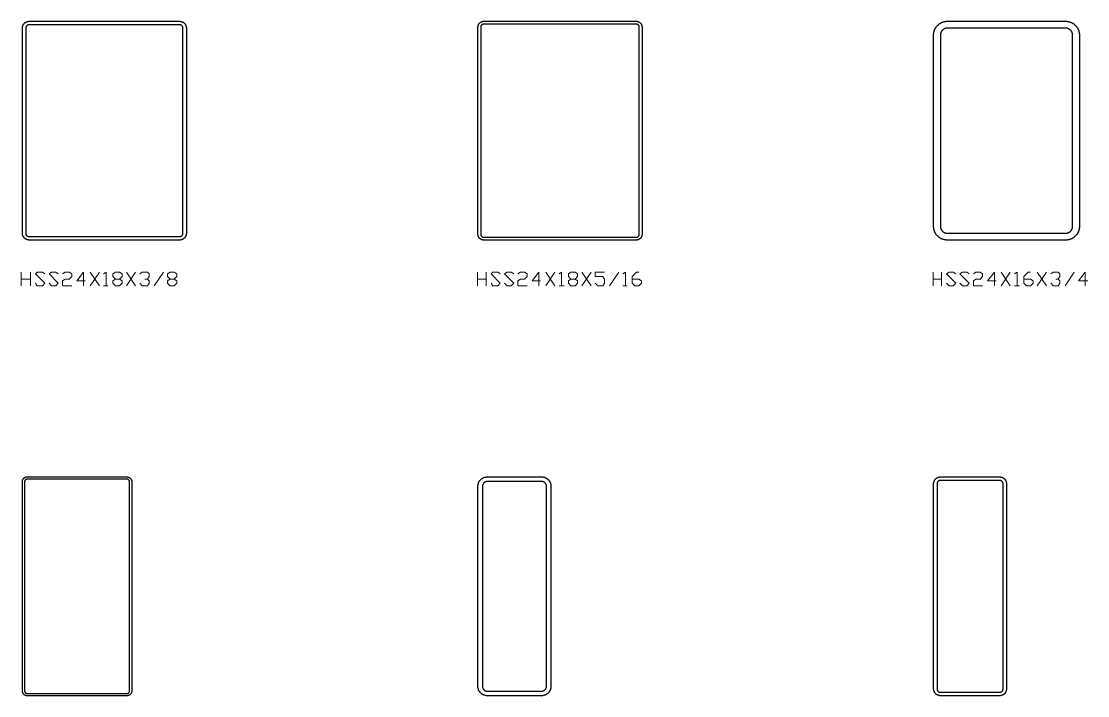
# Model space of a CAD drawing. Header units: inches. Extents: x 0 to 975, y -1305 to 34.
# Drawn here: x 849.9 to 966.9, y -50 to 24 of the extents above; entities that cross this region are included whole.
import ezdxf

# ---------------------------------------------------------------- set-up
doc = ezdxf.new("R2010")
doc.units = ezdxf.units.IN
doc.header["$MEASUREMENT"] = 0
doc.layers.add('AISC_STEEL', color=7, linetype='Continuous')

msp = doc.modelspace()

# ---------------------------------------------------------------- linework, layer by layer
at = {"color": 3, "lineweight": 0}
for p, q in [((849.88, -5.01), (849.88, -3.54)), ((849.88, -4.28), (850.9, -4.28)), ((850.9, -3.54), (850.9, -5.01)), ((857.45, -3.54), (858.46, -5.01)), ((857.45, -5.01), (858.46, -3.54)), ((861.41, -3.54), (862.43, -5.01)), ((861.41, -5.01), (862.43, -3.54)), ((864.45, -5.01), (865.47, -3.54)), ((899.96, -5.01), (899.96, -3.54)), ((899.96, -4.28), (900.88, -4.28)), ((900.88, -3.54), (900.88, -5.01)), ((907.43, -3.54), (908.44, -5.01)), ((907.43, -5.01), (908.44, -3.54)), ((911.39, -3.54), (912.41, -5.01)), ((911.39, -5.01), (912.41, -3.54)), ((914.44, -5.01), (915.45, -3.54)), ((949.94, -5.01), (949.94, -3.54)), ((949.94, -4.28), (950.86, -4.28)), ((950.86, -3.54), (950.86, -5.01)), ((957.41, -3.54), (958.42, -5.01)), ((957.41, -5.01), (958.42, -3.54)), ((961.37, -3.54), (962.39, -5.01)), ((961.37, -5.01), (962.39, -3.54)), ((964.42, -5.01), (965.43, -3.54)), ((858.92, -5.01), (859.38, -5.01)), ((908.9, -5.01), (909.46, -5.01)), ((915.91, -5.01), (916.37, -5.01)), ((958.88, -5.01), (959.44, -5.01))]:
    msp.add_line(p, q, dxfattribs=at)
for points in [[(851.45, -4.74), (851.64, -5.01), (852.19, -5.01), (852.47, -4.74), (851.45, -3.72), (851.64, -3.54), (852.19, -3.54), (852.47, -3.72)], [(852.93, -4.74), (853.2, -5.01), (853.67, -5.01), (853.94, -4.74), (852.93, -3.72), (853.2, -3.54), (853.67, -3.54), (853.94, -3.72)], [(854.4, -3.72), (854.68, -3.54), (855.14, -3.54), (855.42, -3.72), (855.42, -4), (855.14, -4.28), (854.68, -4.28), (854.4, -4.46), (854.4, -5.01), (855.42, -5.01)], [(856.89, -4.46), (855.97, -4.46), (856.71, -3.54), (856.71, -5.01)], [(858.92, -3.72), (859.2, -3.54), (859.2, -5.01)], [(860.67, -4.28), (860.95, -4.46), (860.95, -4.74), (860.67, -5.01), (860.21, -5.01), (859.94, -4.74), (859.94, -4.46), (860.21, -4.28), (860.67, -4.28), (860.95, -4), (860.95, -3.72), (860.67, -3.54), (860.21, -3.54), (859.94, -3.72), (859.94, -4), (860.21, -4.28)], [(862.89, -3.72), (863.16, -3.54), (863.72, -3.54), (863.9, -3.72), (863.9, -4), (863.72, -4.28), (863.44, -4.28)], [(863.72, -4.28), (863.9, -4.46), (863.9, -4.74), (863.72, -5.01), (863.16, -5.01), (862.89, -4.74)], [(866.67, -4.28), (866.94, -4.46), (866.94, -4.74), (866.67, -5.01), (866.21, -5.01), (865.93, -4.74), (865.93, -4.46), (866.21, -4.28), (866.67, -4.28), (866.94, -4), (866.94, -3.72), (866.67, -3.54), (866.21, -3.54), (865.93, -3.72), (865.93, -4), (866.21, -4.28)], [(901.43, -4.74), (901.62, -5.01), (902.17, -5.01), (902.45, -4.74), (901.43, -3.72), (901.62, -3.54), (902.17, -3.54), (902.45, -3.72)], [(902.91, -4.74), (903.19, -5.01), (903.65, -5.01), (903.92, -4.74), (902.91, -3.72), (903.19, -3.54), (903.65, -3.54), (903.92, -3.72)], [(904.38, -3.72), (904.66, -3.54), (905.12, -3.54), (905.4, -3.72), (905.4, -4), (905.12, -4.28), (904.66, -4.28), (904.38, -4.46), (904.38, -5.01), (905.4, -5.01)], [(906.87, -4.46), (905.95, -4.46), (906.69, -3.54), (906.69, -5.01)], [(908.9, -3.72), (909.18, -3.54), (909.18, -5.01)], [(910.66, -4.28), (910.93, -4.46), (910.93, -4.74), (910.66, -5.01), (910.19, -5.01), (909.92, -4.74), (909.92, -4.46), (910.19, -4.28), (910.66, -4.28), (910.93, -4), (910.93, -3.72), (910.66, -3.54), (910.19, -3.54), (909.92, -3.72), (909.92, -4), (910.19, -4.28)], [(912.87, -4.74), (913.15, -5.01), (913.7, -5.01), (913.88, -4.74), (913.88, -4.28), (913.7, -4), (912.87, -4), (912.87, -3.54), (913.88, -3.54)], [(915.91, -3.72), (916.19, -3.54), (916.19, -5.01)], [(916.93, -4.28), (917.66, -4.28), (917.94, -4.46), (917.94, -4.74), (917.66, -5.01), (917.2, -5.01), (916.93, -4.74), (916.93, -4), (917.39, -3.54), (917.66, -3.54)], [(951.42, -4.74), (951.69, -5.01), (952.15, -5.01), (952.43, -4.74), (951.42, -3.72), (951.69, -3.54), (952.15, -3.54), (952.43, -3.72)], [(952.89, -4.74), (953.17, -5.01), (953.63, -5.01), (953.91, -4.74), (952.89, -3.72), (953.17, -3.54), (953.63, -3.54), (953.91, -3.72)], [(954.37, -3.72), (954.64, -3.54), (955.1, -3.54), (955.38, -3.72), (955.38, -4), (955.1, -4.28), (954.64, -4.28), (954.37, -4.46), (954.37, -5.01), (955.38, -5.01)], [(956.86, -4.46), (955.93, -4.46), (956.67, -3.54), (956.67, -5.01)], [(958.88, -3.72), (959.16, -3.54), (959.16, -5.01)], [(959.9, -4.28), (960.64, -4.28), (960.91, -4.46), (960.91, -4.74), (960.64, -5.01), (960.18, -5.01), (959.9, -4.74), (959.9, -4), (960.36, -3.54), (960.64, -3.54)], [(962.85, -3.72), (963.13, -3.54), (963.68, -3.54), (963.86, -3.72), (963.86, -4), (963.68, -4.28), (963.4, -4.28)], [(963.68, -4.28), (963.86, -4.46), (963.86, -4.74), (963.68, -5.01), (963.13, -5.01), (962.85, -4.74)], [(966.91, -4.46), (965.89, -4.46), (966.63, -3.54), (966.63, -5.01)]]:
    msp.add_lwpolyline(points, dxfattribs=at)
at = {"layer": 'AISC_STEEL'}
for points in [[(867.25, 24), (867.28, 24), (867.31, 24), (867.34, 23.99), (867.37, 23.99), (867.4, 23.99), (867.43, 23.98), (867.45, 23.97), (867.48, 23.96), (867.51, 23.95), (867.54, 23.94), (867.56, 23.93), (867.59, 23.92), (867.62, 23.9), (867.64, 23.89), (867.67, 23.87), (867.69, 23.86), (867.71, 23.84), (867.74, 23.82), (867.76, 23.8), (867.78, 23.78), (867.8, 23.76), (867.82, 23.74), (867.84, 23.71), (867.86, 23.69), (867.87, 23.67), (867.89, 23.64), (867.9, 23.62), (867.92, 23.59), (867.93, 23.56), (867.94, 23.54), (867.95, 23.51), (867.96, 23.48), (867.97, 23.45), (867.98, 23.43), (867.99, 23.4), (867.99, 23.37), (867.99, 23.34), (868, 23.31), (868, 23.28), (868, 23.25), (868, 0.75), (868, 0.72), (868, 0.69), (867.99, 0.66), (867.99, 0.63), (867.99, 0.6), (867.98, 0.57), (867.97, 0.55), (867.96, 0.52), (867.95, 0.49), (867.94, 0.46), (867.93, 0.44), (867.92, 0.41), (867.9, 0.38), (867.89, 0.36), (867.87, 0.33), (867.86, 0.31), (867.84, 0.29), (867.82, 0.26), (867.8, 0.24), (867.78, 0.22), (867.76, 0.2), (867.74, 0.18), (867.71, 0.16), (867.69, 0.14), (867.67, 0.13), (867.64, 0.11), (867.62, 0.1), (867.59, 0.08), (867.56, 0.07), (867.54, 0.06), (867.51, 0.05), (867.48, 0.04), (867.45, 0.03), (867.43, 0.02), (867.4, 0.01), (867.37, 0.01), (867.34, 0.01), (867.31, 0), (867.28, 0), (867.25, 0), (850.75, 0), (850.72, 0), (850.69, 0), (850.66, 0.01), (850.63, 0.01), (850.6, 0.01), (850.57, 0.02), (850.55, 0.03), (850.52, 0.04), (850.49, 0.05), (850.46, 0.06), (850.44, 0.07), (850.41, 0.08), (850.38, 0.1), (850.36, 0.11), (850.33, 0.13), (850.31, 0.14), (850.29, 0.16), (850.26, 0.18), (850.24, 0.2), (850.22, 0.22), (850.2, 0.24), (850.18, 0.26), (850.16, 0.29), (850.14, 0.31), (850.13, 0.33), (850.11, 0.36), (850.1, 0.38), (850.08, 0.41), (850.07, 0.44), (850.06, 0.46), (850.05, 0.49), (850.04, 0.52), (850.03, 0.55), (850.02, 0.57), (850.01, 0.6), (850.01, 0.63), (850.01, 0.66), (850, 0.69), (850, 0.72), (850, 0.75), (850, 23.25), (850, 23.28), (850, 23.31), (850.01, 23.34), (850.01, 23.37), (850.01, 23.4), (850.02, 23.43), (850.03, 23.45), (850.04, 23.48), (850.05, 23.51), (850.06, 23.54), (850.07, 23.56), (850.08, 23.59), (850.1, 23.62), (850.11, 23.64), (850.13, 23.67), (850.14, 23.69), (850.16, 23.71), (850.18, 23.74), (850.2, 23.76), (850.22, 23.78), (850.24, 23.8), (850.26, 23.82), (850.29, 23.84), (850.31, 23.86), (850.33, 23.87), (850.36, 23.89), (850.38, 23.9), (850.41, 23.92), (850.44, 23.93), (850.46, 23.94), (850.49, 23.95), (850.52, 23.96), (850.55, 23.97), (850.57, 23.98), (850.6, 23.99), (850.63, 23.99), (850.66, 23.99), (850.69, 24), (850.72, 24), (850.75, 24)], [(850.75, 23.62), (850.72, 23.62), (850.69, 23.62), (850.66, 23.61), (850.63, 23.61), (850.61, 23.6), (850.58, 23.58), (850.55, 23.57), (850.53, 23.55), (850.51, 23.54), (850.48, 23.52), (850.46, 23.49), (850.45, 23.47), (850.43, 23.45), (850.42, 23.42), (850.4, 23.39), (850.39, 23.37), (850.39, 23.34), (850.38, 23.31), (850.38, 23.28), (850.38, 23.25), (850.38, 0.75), (850.38, 0.72), (850.38, 0.69), (850.39, 0.66), (850.39, 0.63), (850.4, 0.61), (850.42, 0.58), (850.43, 0.55), (850.45, 0.53), (850.46, 0.51), (850.48, 0.48), (850.51, 0.46), (850.53, 0.45), (850.55, 0.43), (850.58, 0.42), (850.61, 0.4), (850.63, 0.39), (850.66, 0.39), (850.69, 0.38), (850.72, 0.38), (850.75, 0.38), (867.25, 0.38), (867.28, 0.38), (867.31, 0.38), (867.34, 0.39), (867.37, 0.39), (867.39, 0.4), (867.42, 0.42), (867.45, 0.43), (867.47, 0.45), (867.49, 0.46), (867.52, 0.48), (867.54, 0.51), (867.55, 0.53), (867.57, 0.55), (867.58, 0.58), (867.6, 0.61), (867.61, 0.63), (867.61, 0.66), (867.62, 0.69), (867.62, 0.72), (867.62, 0.75), (867.62, 23.25), (867.62, 23.28), (867.62, 23.31), (867.61, 23.34), (867.61, 23.37), (867.6, 23.39), (867.58, 23.42), (867.57, 23.45), (867.55, 23.47), (867.54, 23.49), (867.52, 23.52), (867.49, 23.54), (867.47, 23.55), (867.45, 23.57), (867.42, 23.58), (867.39, 23.6), (867.37, 23.61), (867.34, 23.61), (867.31, 23.62), (867.28, 23.62), (867.25, 23.62)], [(917.38, 24), (917.4, 24), (917.43, 24), (917.46, 23.99), (917.49, 23.99), (917.52, 23.98), (917.55, 23.97), (917.58, 23.97), (917.61, 23.96), (917.63, 23.94), (917.66, 23.93), (917.69, 23.92), (917.71, 23.9), (917.74, 23.88), (917.76, 23.87), (917.78, 23.85), (917.81, 23.83), (917.83, 23.81), (917.85, 23.78), (917.87, 23.76), (917.88, 23.74), (917.9, 23.71), (917.92, 23.69), (917.93, 23.66), (917.94, 23.63), (917.96, 23.61), (917.97, 23.58), (917.97, 23.55), (917.98, 23.52), (917.99, 23.49), (917.99, 23.46), (918, 23.43), (918, 23.4), (918, 23.38), (918, 0.62), (918, 0.6), (918, 0.57), (917.99, 0.54), (917.99, 0.51), (917.98, 0.48), (917.97, 0.45), (917.97, 0.42), (917.96, 0.39), (917.94, 0.37), (917.93, 0.34), (917.92, 0.31), (917.9, 0.29), (917.88, 0.26), (917.87, 0.24), (917.85, 0.22), (917.83, 0.19), (917.81, 0.17), (917.78, 0.15), (917.76, 0.13), (917.74, 0.12), (917.71, 0.1), (917.69, 0.08), (917.66, 0.07), (917.63, 0.06), (917.61, 0.04), (917.58, 0.03), (917.55, 0.03), (917.52, 0.02), (917.49, 0.01), (917.46, 0.01), (917.43, 0), (917.4, 0), (917.38, 0), (900.62, 0), (900.6, 0), (900.57, 0), (900.54, 0.01), (900.51, 0.01), (900.48, 0.02), (900.45, 0.03), (900.42, 0.03), (900.39, 0.04), (900.37, 0.06), (900.34, 0.07), (900.31, 0.08), (900.29, 0.1), (900.26, 0.12), (900.24, 0.13), (900.22, 0.15), (900.19, 0.17), (900.17, 0.19), (900.15, 0.22), (900.13, 0.24), (900.12, 0.26), (900.1, 0.29), (900.08, 0.31), (900.07, 0.34), (900.06, 0.37), (900.04, 0.39), (900.03, 0.42), (900.03, 0.45), (900.02, 0.48), (900.01, 0.51), (900.01, 0.54), (900, 0.57), (900, 0.6), (900, 0.62), (900, 23.38), (900, 23.4), (900, 23.43), (900.01, 23.46), (900.01, 23.49), (900.02, 23.52), (900.03, 23.55), (900.03, 23.58), (900.04, 23.61), (900.06, 23.63), (900.07, 23.66), (900.08, 23.69), (900.1, 23.71), (900.12, 23.74), (900.13, 23.76), (900.15, 23.78), (900.17, 23.81), (900.19, 23.83), (900.22, 23.85), (900.24, 23.87), (900.26, 23.88), (900.29, 23.9), (900.31, 23.92), (900.34, 23.93), (900.37, 23.94), (900.39, 23.96), (900.42, 23.97), (900.45, 23.97), (900.48, 23.98), (900.51, 23.99), (900.54, 23.99), (900.57, 24), (900.6, 24), (900.62, 24)], [(900.62, 23.69), (900.6, 23.69), (900.57, 23.68), (900.54, 23.68), (900.51, 23.67), (900.49, 23.65), (900.46, 23.64), (900.44, 23.62), (900.41, 23.61), (900.39, 23.59), (900.38, 23.56), (900.36, 23.54), (900.35, 23.51), (900.33, 23.49), (900.32, 23.46), (900.32, 23.43), (900.31, 23.4), (900.31, 23.38), (900.31, 0.62), (900.31, 0.6), (900.32, 0.57), (900.32, 0.54), (900.33, 0.51), (900.35, 0.49), (900.36, 0.46), (900.38, 0.44), (900.39, 0.41), (900.41, 0.39), (900.44, 0.38), (900.46, 0.36), (900.49, 0.35), (900.51, 0.33), (900.54, 0.32), (900.57, 0.32), (900.6, 0.31), (900.62, 0.31), (917.38, 0.31), (917.4, 0.31), (917.43, 0.32), (917.46, 0.32), (917.49, 0.33), (917.51, 0.35), (917.54, 0.36), (917.56, 0.38), (917.59, 0.39), (917.61, 0.41), (917.62, 0.44), (917.64, 0.46), (917.65, 0.49), (917.67, 0.51), (917.68, 0.54), (917.68, 0.57), (917.69, 0.6), (917.69, 0.62), (917.69, 23.38), (917.69, 23.4), (917.68, 23.43), (917.68, 23.46), (917.67, 23.49), (917.65, 23.51), (917.64, 23.54), (917.62, 23.56), (917.61, 23.59), (917.59, 23.61), (917.56, 23.62), (917.54, 23.64), (917.51, 23.65), (917.49, 23.67), (917.46, 23.68), (917.43, 23.68), (917.4, 23.69), (917.38, 23.69)], [(964.5, 24), (964.53, 24), (964.56, 24), (964.59, 24), (964.62, 24), (964.65, 23.99), (964.68, 23.99), (964.71, 23.99), (964.74, 23.98), (964.77, 23.98), (964.8, 23.97), (964.83, 23.96), (964.85, 23.96), (964.88, 23.95), (964.91, 23.94), (964.94, 23.93), (964.97, 23.92), (965, 23.92), (965.03, 23.9), (965.05, 23.89), (965.08, 23.88), (965.11, 23.87), (965.14, 23.86), (965.16, 23.85), (965.19, 23.83), (965.22, 23.82), (965.24, 23.8), (965.27, 23.79), (965.29, 23.77), (965.32, 23.76), (965.34, 23.74), (965.37, 23.72), (965.39, 23.71), (965.42, 23.69), (965.44, 23.67), (965.46, 23.65), (965.48, 23.63), (965.51, 23.61), (965.53, 23.59), (965.55, 23.57), (965.57, 23.55), (965.59, 23.53), (965.61, 23.51), (965.63, 23.48), (965.65, 23.46), (965.67, 23.44), (965.69, 23.42), (965.71, 23.39), (965.72, 23.37), (965.74, 23.34), (965.76, 23.32), (965.77, 23.29), (965.79, 23.27), (965.8, 23.24), (965.82, 23.22), (965.83, 23.19), (965.85, 23.16), (965.86, 23.14), (965.87, 23.11), (965.88, 23.08), (965.89, 23.05), (965.9, 23.03), (965.92, 23), (965.92, 22.97), (965.93, 22.94), (965.94, 22.91), (965.95, 22.88), (965.96, 22.85), (965.96, 22.83), (965.97, 22.8), (965.98, 22.77), (965.98, 22.74), (965.99, 22.71), (965.99, 22.68), (965.99, 22.65), (966, 22.62), (966, 22.59), (966, 22.56), (966, 22.53), (966, 22.5), (966, 1.5), (966, 1.47), (966, 1.44), (966, 1.41), (966, 1.38), (965.99, 1.35), (965.99, 1.32), (965.99, 1.29), (965.98, 1.26), (965.98, 1.23), (965.97, 1.2), (965.96, 1.17), (965.96, 1.15), (965.95, 1.12), (965.94, 1.09), (965.93, 1.06), (965.92, 1.03), (965.92, 1), (965.9, 0.97), (965.89, 0.95), (965.88, 0.92), (965.87, 0.89), (965.86, 0.86), (965.85, 0.84), (965.83, 0.81), (965.82, 0.78), (965.8, 0.76), (965.79, 0.73), (965.77, 0.71), (965.76, 0.68), (965.74, 0.66), (965.72, 0.63), (965.71, 0.61), (965.69, 0.58), (965.67, 0.56), (965.65, 0.54), (965.63, 0.52), (965.61, 0.49), (965.59, 0.47), (965.57, 0.45), (965.55, 0.43), (965.53, 0.41), (965.51, 0.39), (965.48, 0.37), (965.46, 0.35), (965.44, 0.33), (965.42, 0.31), (965.39, 0.29), (965.37, 0.28), (965.34, 0.26), (965.32, 0.24), (965.29, 0.23), (965.27, 0.21), (965.24, 0.2), (965.22, 0.18), (965.19, 0.17), (965.16, 0.15), (965.14, 0.14), (965.11, 0.13), (965.08, 0.12), (965.05, 0.11), (965.03, 0.1), (965, 0.08), (964.97, 0.08), (964.94, 0.07), (964.91, 0.06), (964.88, 0.05), (964.85, 0.04), (964.83, 0.04), (964.8, 0.03), (964.77, 0.02), (964.74, 0.02), (964.71, 0.01), (964.68, 0.01), (964.65, 0.01), (964.62, 0), (964.59, 0), (964.56, 0), (964.53, 0), (964.5, 0), (951.5, 0), (951.47, 0), (951.44, 0), (951.41, 0), (951.38, 0), (951.35, 0.01), (951.32, 0.01), (951.29, 0.01), (951.26, 0.02), (951.23, 0.02), (951.2, 0.03), (951.17, 0.04), (951.15, 0.04), (951.12, 0.05), (951.09, 0.06), (951.06, 0.07), (951.03, 0.08), (951, 0.08), (950.97, 0.1), (950.95, 0.11), (950.92, 0.12), (950.89, 0.13), (950.86, 0.14), (950.84, 0.15), (950.81, 0.17), (950.78, 0.18), (950.76, 0.2), (950.73, 0.21), (950.71, 0.23), (950.68, 0.24), (950.66, 0.26), (950.63, 0.28), (950.61, 0.29), (950.58, 0.31), (950.56, 0.33), (950.54, 0.35), (950.52, 0.37), (950.49, 0.39), (950.47, 0.41), (950.45, 0.43), (950.43, 0.45), (950.41, 0.47), (950.39, 0.49), (950.37, 0.52), (950.35, 0.54), (950.33, 0.56), (950.31, 0.58), (950.29, 0.61), (950.28, 0.63), (950.26, 0.66), (950.24, 0.68), (950.23, 0.71), (950.21, 0.73), (950.2, 0.76), (950.18, 0.78), (950.17, 0.81), (950.15, 0.84), (950.14, 0.86), (950.13, 0.89), (950.12, 0.92), (950.11, 0.95), (950.1, 0.97), (950.08, 1), (950.08, 1.03), (950.07, 1.06), (950.06, 1.09), (950.05, 1.12), (950.04, 1.15), (950.04, 1.17), (950.03, 1.2), (950.02, 1.23), (950.02, 1.26), (950.01, 1.29), (950.01, 1.32), (950.01, 1.35), (950, 1.38), (950, 1.41), (950, 1.44), (950, 1.47), (950, 1.5), (950, 22.5), (950, 22.53), (950, 22.56), (950, 22.59), (950, 22.62), (950.01, 22.65), (950.01, 22.68), (950.01, 22.71), (950.02, 22.74), (950.02, 22.77), (950.03, 22.8), (950.04, 22.83), (950.04, 22.85), (950.05, 22.88), (950.06, 22.91), (950.07, 22.94), (950.08, 22.97), (950.08, 23), (950.1, 23.03), (950.11, 23.05), (950.12, 23.08), (950.13, 23.11), (950.14, 23.14), (950.15, 23.16), (950.17, 23.19), (950.18, 23.22), (950.2, 23.24), (950.21, 23.27), (950.23, 23.29), (950.24, 23.32), (950.26, 23.34), (950.28, 23.37), (950.29, 23.39), (950.31, 23.42), (950.33, 23.44), (950.35, 23.46), (950.37, 23.48), (950.39, 23.51), (950.41, 23.53), (950.43, 23.55), (950.45, 23.57), (950.47, 23.59), (950.49, 23.61), (950.52, 23.63), (950.54, 23.65), (950.56, 23.67), (950.58, 23.69), (950.61, 23.71), (950.63, 23.72), (950.66, 23.74), (950.68, 23.76), (950.71, 23.77), (950.73, 23.79), (950.76, 23.8), (950.78, 23.82), (950.81, 23.83), (950.84, 23.85), (950.86, 23.86), (950.89, 23.87), (950.92, 23.88), (950.95, 23.89), (950.97, 23.9), (951, 23.92), (951.03, 23.92), (951.06, 23.93), (951.09, 23.94), (951.12, 23.95), (951.15, 23.96), (951.17, 23.96), (951.2, 23.97), (951.23, 23.98), (951.26, 23.98), (951.29, 23.99), (951.32, 23.99), (951.35, 23.99), (951.38, 24), (951.41, 24), (951.44, 24), (951.47, 24), (951.5, 24)], [(951.5, 23.25), (951.47, 23.25), (951.44, 23.25), (951.41, 23.24), (951.38, 23.24), (951.35, 23.24), (951.32, 23.23), (951.3, 23.22), (951.27, 23.21), (951.24, 23.2), (951.21, 23.19), (951.19, 23.18), (951.16, 23.17), (951.13, 23.15), (951.11, 23.14), (951.08, 23.12), (951.06, 23.11), (951.04, 23.09), (951.01, 23.07), (950.99, 23.05), (950.97, 23.03), (950.95, 23.01), (950.93, 22.99), (950.91, 22.96), (950.89, 22.94), (950.88, 22.92), (950.86, 22.89), (950.85, 22.87), (950.83, 22.84), (950.82, 22.81), (950.81, 22.79), (950.8, 22.76), (950.79, 22.73), (950.78, 22.7), (950.77, 22.68), (950.76, 22.65), (950.76, 22.62), (950.76, 22.59), (950.75, 22.56), (950.75, 22.53), (950.75, 22.5), (950.75, 1.5), (950.75, 1.47), (950.75, 1.44), (950.76, 1.41), (950.76, 1.38), (950.76, 1.35), (950.77, 1.32), (950.78, 1.3), (950.79, 1.27), (950.8, 1.24), (950.81, 1.21), (950.82, 1.19), (950.83, 1.16), (950.85, 1.13), (950.86, 1.11), (950.88, 1.08), (950.89, 1.06), (950.91, 1.04), (950.93, 1.01), (950.95, 0.99), (950.97, 0.97), (950.99, 0.95), (951.01, 0.93), (951.04, 0.91), (951.06, 0.89), (951.08, 0.88), (951.11, 0.86), (951.13, 0.85), (951.16, 0.83), (951.19, 0.82), (951.21, 0.81), (951.24, 0.8), (951.27, 0.79), (951.3, 0.78), (951.32, 0.77), (951.35, 0.76), (951.38, 0.76), (951.41, 0.76), (951.44, 0.75), (951.47, 0.75), (951.5, 0.75), (964.5, 0.75), (964.53, 0.75), (964.56, 0.75), (964.59, 0.76), (964.62, 0.76), (964.65, 0.76), (964.68, 0.77), (964.7, 0.78), (964.73, 0.79), (964.76, 0.8), (964.79, 0.81), (964.81, 0.82), (964.84, 0.83), (964.87, 0.85), (964.89, 0.86), (964.92, 0.88), (964.94, 0.89), (964.96, 0.91), (964.99, 0.93), (965.01, 0.95), (965.03, 0.97), (965.05, 0.99), (965.07, 1.01), (965.09, 1.04), (965.11, 1.06), (965.12, 1.08), (965.14, 1.11), (965.15, 1.13), (965.17, 1.16), (965.18, 1.19), (965.19, 1.21), (965.2, 1.24), (965.21, 1.27), (965.22, 1.3), (965.23, 1.32), (965.24, 1.35), (965.24, 1.38), (965.24, 1.41), (965.25, 1.44), (965.25, 1.47), (965.25, 1.5), (965.25, 22.5), (965.25, 22.53), (965.25, 22.56), (965.24, 22.59), (965.24, 22.62), (965.24, 22.65), (965.23, 22.68), (965.22, 22.7), (965.21, 22.73), (965.2, 22.76), (965.19, 22.79), (965.18, 22.81), (965.17, 22.84), (965.15, 22.87), (965.14, 22.89), (965.12, 22.92), (965.11, 22.94), (965.09, 22.96), (965.07, 22.99), (965.05, 23.01), (965.03, 23.03), (965.01, 23.05), (964.99, 23.07), (964.96, 23.09), (964.94, 23.11), (964.92, 23.12), (964.89, 23.14), (964.87, 23.15), (964.84, 23.17), (964.81, 23.18), (964.79, 23.19), (964.76, 23.2), (964.73, 23.21), (964.7, 23.22), (964.68, 23.23), (964.65, 23.24), (964.62, 23.24), (964.59, 23.24), (964.56, 23.25), (964.53, 23.25), (964.5, 23.25)], [(861.5, -26), (861.53, -26), (861.56, -26), (861.59, -26.01), (861.62, -26.01), (861.64, -26.02), (861.67, -26.03), (861.7, -26.04), (861.72, -26.05), (861.75, -26.07), (861.77, -26.08), (861.8, -26.1), (861.82, -26.12), (861.84, -26.14), (861.86, -26.16), (861.88, -26.18), (861.9, -26.2), (861.92, -26.23), (861.93, -26.25), (861.95, -26.28), (861.96, -26.3), (861.97, -26.33), (861.98, -26.36), (861.99, -26.38), (861.99, -26.41), (862, -26.44), (862, -26.47), (862, -26.5), (862, -49.5), (862, -49.53), (862, -49.56), (861.99, -49.59), (861.99, -49.62), (861.98, -49.64), (861.97, -49.67), (861.96, -49.7), (861.95, -49.72), (861.93, -49.75), (861.92, -49.77), (861.9, -49.8), (861.88, -49.82), (861.86, -49.84), (861.84, -49.86), (861.82, -49.88), (861.8, -49.9), (861.77, -49.92), (861.75, -49.93), (861.72, -49.95), (861.7, -49.96), (861.67, -49.97), (861.64, -49.98), (861.62, -49.99), (861.59, -49.99), (861.56, -50), (861.53, -50), (861.5, -50), (850.5, -50), (850.47, -50), (850.44, -50), (850.41, -49.99), (850.38, -49.99), (850.36, -49.98), (850.33, -49.97), (850.3, -49.96), (850.28, -49.95), (850.25, -49.93), (850.23, -49.92), (850.2, -49.9), (850.18, -49.88), (850.16, -49.86), (850.14, -49.84), (850.12, -49.82), (850.1, -49.8), (850.08, -49.77), (850.07, -49.75), (850.05, -49.72), (850.04, -49.7), (850.03, -49.67), (850.02, -49.64), (850.01, -49.62), (850.01, -49.59), (850, -49.56), (850, -49.53), (850, -49.5), (850, -26.5), (850, -26.47), (850, -26.44), (850.01, -26.41), (850.01, -26.38), (850.02, -26.36), (850.03, -26.33), (850.04, -26.3), (850.05, -26.28), (850.07, -26.25), (850.08, -26.23), (850.1, -26.2), (850.12, -26.18), (850.14, -26.16), (850.16, -26.14), (850.18, -26.12), (850.2, -26.1), (850.23, -26.08), (850.25, -26.07), (850.28, -26.05), (850.3, -26.04), (850.33, -26.03), (850.36, -26.02), (850.38, -26.01), (850.41, -26.01), (850.44, -26), (850.47, -26), (850.5, -26)], [(850.5, -26.25), (850.47, -26.25), (850.44, -26.26), (850.42, -26.26), (850.39, -26.27), (850.37, -26.29), (850.34, -26.3), (850.32, -26.32), (850.3, -26.34), (850.29, -26.37), (850.27, -26.39), (850.26, -26.42), (850.26, -26.44), (850.25, -26.47), (850.25, -26.5), (850.25, -49.5), (850.25, -49.53), (850.26, -49.56), (850.26, -49.58), (850.27, -49.61), (850.29, -49.63), (850.3, -49.66), (850.32, -49.68), (850.34, -49.7), (850.37, -49.71), (850.39, -49.73), (850.42, -49.74), (850.44, -49.74), (850.47, -49.75), (850.5, -49.75), (861.5, -49.75), (861.53, -49.75), (861.56, -49.74), (861.58, -49.74), (861.61, -49.73), (861.63, -49.71), (861.66, -49.7), (861.68, -49.68), (861.7, -49.66), (861.71, -49.63), (861.73, -49.61), (861.74, -49.58), (861.74, -49.56), (861.75, -49.53), (861.75, -49.5), (861.75, -26.5), (861.75, -26.47), (861.74, -26.44), (861.74, -26.42), (861.73, -26.39), (861.71, -26.37), (861.7, -26.34), (861.68, -26.32), (861.66, -26.3), (861.63, -26.29), (861.61, -26.27), (861.58, -26.26), (861.56, -26.26), (861.53, -26.25), (861.5, -26.25)], [(907, -26), (907.03, -26), (907.06, -26), (907.09, -26), (907.12, -26.01), (907.15, -26.01), (907.18, -26.02), (907.21, -26.02), (907.23, -26.03), (907.26, -26.04), (907.29, -26.04), (907.32, -26.05), (907.35, -26.06), (907.38, -26.07), (907.4, -26.08), (907.43, -26.1), (907.46, -26.11), (907.48, -26.12), (907.51, -26.14), (907.53, -26.15), (907.56, -26.17), (907.58, -26.19), (907.61, -26.21), (907.63, -26.22), (907.65, -26.24), (907.67, -26.26), (907.7, -26.28), (907.72, -26.3), (907.74, -26.33), (907.76, -26.35), (907.78, -26.37), (907.79, -26.39), (907.81, -26.42), (907.83, -26.44), (907.85, -26.47), (907.86, -26.49), (907.88, -26.52), (907.89, -26.54), (907.9, -26.57), (907.92, -26.6), (907.93, -26.62), (907.94, -26.65), (907.95, -26.68), (907.96, -26.71), (907.96, -26.74), (907.97, -26.77), (907.98, -26.79), (907.98, -26.82), (907.99, -26.85), (907.99, -26.88), (908, -26.91), (908, -26.94), (908, -26.97), (908, -27), (908, -49), (908, -49.03), (908, -49.06), (908, -49.09), (907.99, -49.12), (907.99, -49.15), (907.98, -49.18), (907.98, -49.21), (907.97, -49.23), (907.96, -49.26), (907.96, -49.29), (907.95, -49.32), (907.94, -49.35), (907.93, -49.38), (907.92, -49.4), (907.9, -49.43), (907.89, -49.46), (907.88, -49.48), (907.86, -49.51), (907.85, -49.53), (907.83, -49.56), (907.81, -49.58), (907.79, -49.61), (907.78, -49.63), (907.76, -49.65), (907.74, -49.67), (907.72, -49.7), (907.7, -49.72), (907.67, -49.74), (907.65, -49.76), (907.63, -49.78), (907.61, -49.79), (907.58, -49.81), (907.56, -49.83), (907.53, -49.85), (907.51, -49.86), (907.48, -49.88), (907.46, -49.89), (907.43, -49.9), (907.4, -49.92), (907.38, -49.93), (907.35, -49.94), (907.32, -49.95), (907.29, -49.96), (907.26, -49.96), (907.23, -49.97), (907.21, -49.98), (907.18, -49.98), (907.15, -49.99), (907.12, -49.99), (907.09, -50), (907.06, -50), (907.03, -50), (907, -50), (901, -50), (900.97, -50), (900.94, -50), (900.91, -50), (900.88, -49.99), (900.85, -49.99), (900.82, -49.98), (900.79, -49.98), (900.77, -49.97), (900.74, -49.96), (900.71, -49.96), (900.68, -49.95), (900.65, -49.94), (900.62, -49.93), (900.6, -49.92), (900.57, -49.9), (900.54, -49.89), (900.52, -49.88), (900.49, -49.86), (900.47, -49.85), (900.44, -49.83), (900.42, -49.81), (900.39, -49.79), (900.37, -49.78), (900.35, -49.76), (900.33, -49.74), (900.3, -49.72), (900.28, -49.7), (900.26, -49.67), (900.24, -49.65), (900.22, -49.63), (900.21, -49.61), (900.19, -49.58), (900.17, -49.56), (900.15, -49.53), (900.14, -49.51), (900.12, -49.48), (900.11, -49.46), (900.1, -49.43), (900.08, -49.4), (900.07, -49.38), (900.06, -49.35), (900.05, -49.32), (900.04, -49.29), (900.04, -49.26), (900.03, -49.23), (900.02, -49.21), (900.02, -49.18), (900.01, -49.15), (900.01, -49.12), (900, -49.09), (900, -49.06), (900, -49.03), (900, -49), (900, -27), (900, -26.97), (900, -26.94), (900, -26.91), (900.01, -26.88), (900.01, -26.85), (900.02, -26.82), (900.02, -26.79), (900.03, -26.77), (900.04, -26.74), (900.04, -26.71), (900.05, -26.68), (900.06, -26.65), (900.07, -26.62), (900.08, -26.6), (900.1, -26.57), (900.11, -26.54), (900.12, -26.52), (900.14, -26.49), (900.15, -26.47), (900.17, -26.44), (900.19, -26.42), (900.21, -26.39), (900.22, -26.37), (900.24, -26.35), (900.26, -26.33), (900.28, -26.3), (900.3, -26.28), (900.33, -26.26), (900.35, -26.24), (900.37, -26.22), (900.39, -26.21), (900.42, -26.19), (900.44, -26.17), (900.47, -26.15), (900.49, -26.14), (900.52, -26.12), (900.54, -26.11), (900.57, -26.1), (900.6, -26.08), (900.62, -26.07), (900.65, -26.06), (900.68, -26.05), (900.71, -26.04), (900.74, -26.04), (900.77, -26.03), (900.79, -26.02), (900.82, -26.02), (900.85, -26.01), (900.88, -26.01), (900.91, -26), (900.94, -26), (900.97, -26), (901, -26)], [(901, -26.5), (900.97, -26.5), (900.94, -26.5), (900.91, -26.51), (900.88, -26.51), (900.86, -26.52), (900.83, -26.53), (900.8, -26.54), (900.78, -26.55), (900.75, -26.57), (900.73, -26.58), (900.7, -26.6), (900.68, -26.62), (900.66, -26.64), (900.64, -26.66), (900.62, -26.68), (900.6, -26.7), (900.58, -26.73), (900.57, -26.75), (900.55, -26.78), (900.54, -26.8), (900.53, -26.83), (900.52, -26.86), (900.51, -26.88), (900.51, -26.91), (900.5, -26.94), (900.5, -26.97), (900.5, -27), (900.5, -49), (900.5, -49.03), (900.5, -49.06), (900.51, -49.09), (900.51, -49.12), (900.52, -49.14), (900.53, -49.17), (900.54, -49.2), (900.55, -49.22), (900.57, -49.25), (900.58, -49.27), (900.6, -49.3), (900.62, -49.32), (900.64, -49.34), (900.66, -49.36), (900.68, -49.38), (900.7, -49.4), (900.73, -49.42), (900.75, -49.43), (900.78, -49.45), (900.8, -49.46), (900.83, -49.47), (900.86, -49.48), (900.88, -49.49), (900.91, -49.49), (900.94, -49.5), (900.97, -49.5), (901, -49.5), (907, -49.5), (907.03, -49.5), (907.06, -49.5), (907.09, -49.49), (907.12, -49.49), (907.14, -49.48), (907.17, -49.47), (907.2, -49.46), (907.22, -49.45), (907.25, -49.43), (907.27, -49.42), (907.3, -49.4), (907.32, -49.38), (907.34, -49.36), (907.36, -49.34), (907.38, -49.32), (907.4, -49.3), (907.42, -49.27), (907.43, -49.25), (907.45, -49.22), (907.46, -49.2), (907.47, -49.17), (907.48, -49.14), (907.49, -49.12), (907.49, -49.09), (907.5, -49.06), (907.5, -49.03), (907.5, -49), (907.5, -27), (907.5, -26.97), (907.5, -26.94), (907.49, -26.91), (907.49, -26.88), (907.48, -26.86), (907.47, -26.83), (907.46, -26.8), (907.45, -26.78), (907.43, -26.75), (907.42, -26.73), (907.4, -26.7), (907.38, -26.68), (907.36, -26.66), (907.34, -26.64), (907.32, -26.62), (907.3, -26.6), (907.27, -26.58), (907.25, -26.57), (907.22, -26.55), (907.2, -26.54), (907.17, -26.53), (907.14, -26.52), (907.12, -26.51), (907.09, -26.51), (907.06, -26.5), (907.03, -26.5), (907, -26.5)], [(957.25, -26), (957.28, -26), (957.31, -26), (957.34, -26.01), (957.37, -26.01), (957.4, -26.01), (957.43, -26.02), (957.45, -26.03), (957.48, -26.04), (957.51, -26.05), (957.54, -26.06), (957.56, -26.07), (957.59, -26.08), (957.62, -26.1), (957.64, -26.11), (957.67, -26.13), (957.69, -26.14), (957.71, -26.16), (957.74, -26.18), (957.76, -26.2), (957.78, -26.22), (957.8, -26.24), (957.82, -26.26), (957.84, -26.29), (957.86, -26.31), (957.87, -26.33), (957.89, -26.36), (957.9, -26.38), (957.92, -26.41), (957.93, -26.44), (957.94, -26.46), (957.95, -26.49), (957.96, -26.52), (957.97, -26.55), (957.98, -26.57), (957.99, -26.6), (957.99, -26.63), (957.99, -26.66), (958, -26.69), (958, -26.72), (958, -26.75), (958, -49.25), (958, -49.28), (958, -49.31), (957.99, -49.34), (957.99, -49.37), (957.99, -49.4), (957.98, -49.43), (957.97, -49.45), (957.96, -49.48), (957.95, -49.51), (957.94, -49.54), (957.93, -49.56), (957.92, -49.59), (957.9, -49.62), (957.89, -49.64), (957.87, -49.67), (957.86, -49.69), (957.84, -49.71), (957.82, -49.74), (957.8, -49.76), (957.78, -49.78), (957.76, -49.8), (957.74, -49.82), (957.71, -49.84), (957.69, -49.86), (957.67, -49.87), (957.64, -49.89), (957.62, -49.9), (957.59, -49.92), (957.56, -49.93), (957.54, -49.94), (957.51, -49.95), (957.48, -49.96), (957.45, -49.97), (957.43, -49.98), (957.4, -49.99), (957.37, -49.99), (957.34, -49.99), (957.31, -50), (957.28, -50), (957.25, -50), (950.75, -50), (950.72, -50), (950.69, -50), (950.66, -49.99), (950.63, -49.99), (950.6, -49.99), (950.57, -49.98), (950.55, -49.97), (950.52, -49.96), (950.49, -49.95), (950.46, -49.94), (950.44, -49.93), (950.41, -49.92), (950.38, -49.9), (950.36, -49.89), (950.33, -49.87), (950.31, -49.86), (950.29, -49.84), (950.26, -49.82), (950.24, -49.8), (950.22, -49.78), (950.2, -49.76), (950.18, -49.74), (950.16, -49.71), (950.14, -49.69), (950.13, -49.67), (950.11, -49.64), (950.1, -49.62), (950.08, -49.59), (950.07, -49.56), (950.06, -49.54), (950.05, -49.51), (950.04, -49.48), (950.03, -49.45), (950.02, -49.43), (950.01, -49.4), (950.01, -49.37), (950.01, -49.34), (950, -49.31), (950, -49.28), (950, -49.25), (950, -26.75), (950, -26.72), (950, -26.69), (950.01, -26.66), (950.01, -26.63), (950.01, -26.6), (950.02, -26.57), (950.03, -26.55), (950.04, -26.52), (950.05, -26.49), (950.06, -26.46), (950.07, -26.44), (950.08, -26.41), (950.1, -26.38), (950.11, -26.36), (950.13, -26.33), (950.14, -26.31), (950.16, -26.29), (950.18, -26.26), (950.2, -26.24), (950.22, -26.22), (950.24, -26.2), (950.26, -26.18), (950.29, -26.16), (950.31, -26.14), (950.33, -26.13), (950.36, -26.11), (950.38, -26.1), (950.41, -26.08), (950.44, -26.07), (950.46, -26.06), (950.49, -26.05), (950.52, -26.04), (950.55, -26.03), (950.57, -26.02), (950.6, -26.01), (950.63, -26.01), (950.66, -26.01), (950.69, -26), (950.72, -26), (950.75, -26)], [(950.75, -26.38), (950.72, -26.38), (950.69, -26.38), (950.66, -26.39), (950.63, -26.39), (950.61, -26.4), (950.58, -26.42), (950.55, -26.43), (950.53, -26.45), (950.51, -26.46), (950.48, -26.48), (950.46, -26.51), (950.45, -26.53), (950.43, -26.55), (950.42, -26.58), (950.4, -26.61), (950.39, -26.63), (950.39, -26.66), (950.38, -26.69), (950.38, -26.72), (950.38, -26.75), (950.38, -49.25), (950.38, -49.28), (950.38, -49.31), (950.39, -49.34), (950.39, -49.37), (950.4, -49.39), (950.42, -49.42), (950.43, -49.45), (950.45, -49.47), (950.46, -49.49), (950.48, -49.52), (950.51, -49.54), (950.53, -49.55), (950.55, -49.57), (950.58, -49.58), (950.61, -49.6), (950.63, -49.61), (950.66, -49.61), (950.69, -49.62), (950.72, -49.62), (950.75, -49.62), (957.25, -49.62), (957.28, -49.62), (957.31, -49.62), (957.34, -49.61), (957.37, -49.61), (957.39, -49.6), (957.42, -49.58), (957.45, -49.57), (957.47, -49.55), (957.49, -49.54), (957.52, -49.52), (957.54, -49.49), (957.55, -49.47), (957.57, -49.45), (957.58, -49.42), (957.6, -49.39), (957.61, -49.37), (957.61, -49.34), (957.62, -49.31), (957.62, -49.28), (957.62, -49.25), (957.62, -26.75), (957.62, -26.72), (957.62, -26.69), (957.61, -26.66), (957.61, -26.63), (957.6, -26.61), (957.58, -26.58), (957.57, -26.55), (957.55, -26.53), (957.54, -26.51), (957.52, -26.48), (957.49, -26.46), (957.47, -26.45), (957.45, -26.43), (957.42, -26.42), (957.39, -26.4), (957.37, -26.39), (957.34, -26.39), (957.31, -26.38), (957.28, -26.38), (957.25, -26.38)]]:
    msp.add_lwpolyline(points, close=True, dxfattribs=at)

doc.saveas('drawing.dxf')
